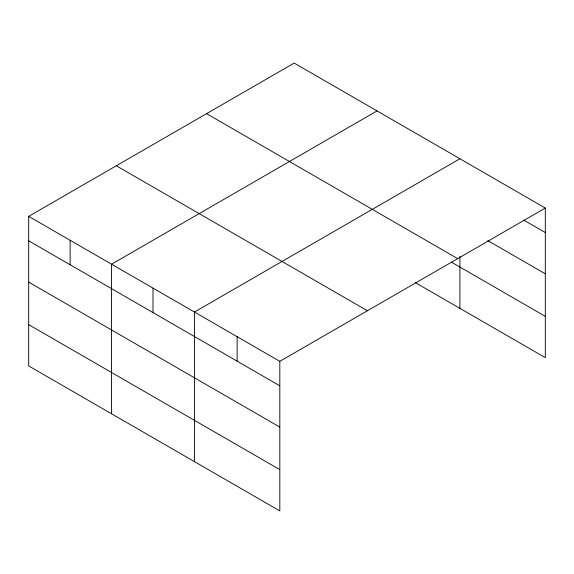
<?xml version="1.0" encoding="UTF-8"?>
<svg xmlns="http://www.w3.org/2000/svg" width="574" height="574" viewBox="0 0 574 574"><rect width="100%" height="100%" fill="white"/><g stroke="black" fill="none" stroke-linecap="round" stroke-linejoin="round"><path stroke-width="0.86" d="M545.3 208.061L294.182 63.083L28.7 216.355L28.7 365.939L279.818 510.917L279.818 361.333L545.3 208.061L545.3 357.645L415.418 282.659M377.053 110.925L111.571 264.198L111.571 413.782M459.918 158.768L194.435 312.041L194.435 461.625M523.567 219.986L545.3 232.535M487.864 240.657L545.3 273.82M206.575 113.659L457.693 258.644M451.48 262.189L545.3 316.36M116.307 165.771L367.425 310.756M28.7 216.355L279.818 361.333M28.7 240.822L279.818 385.807M28.7 282.114L279.818 427.092M28.7 324.654L279.818 469.632M459.918 256.427L459.918 308.353M237.127 336.687L237.127 361.161M153.007 288.119L153.007 312.593M70.136 240.276L70.136 264.75"/></g></svg>
